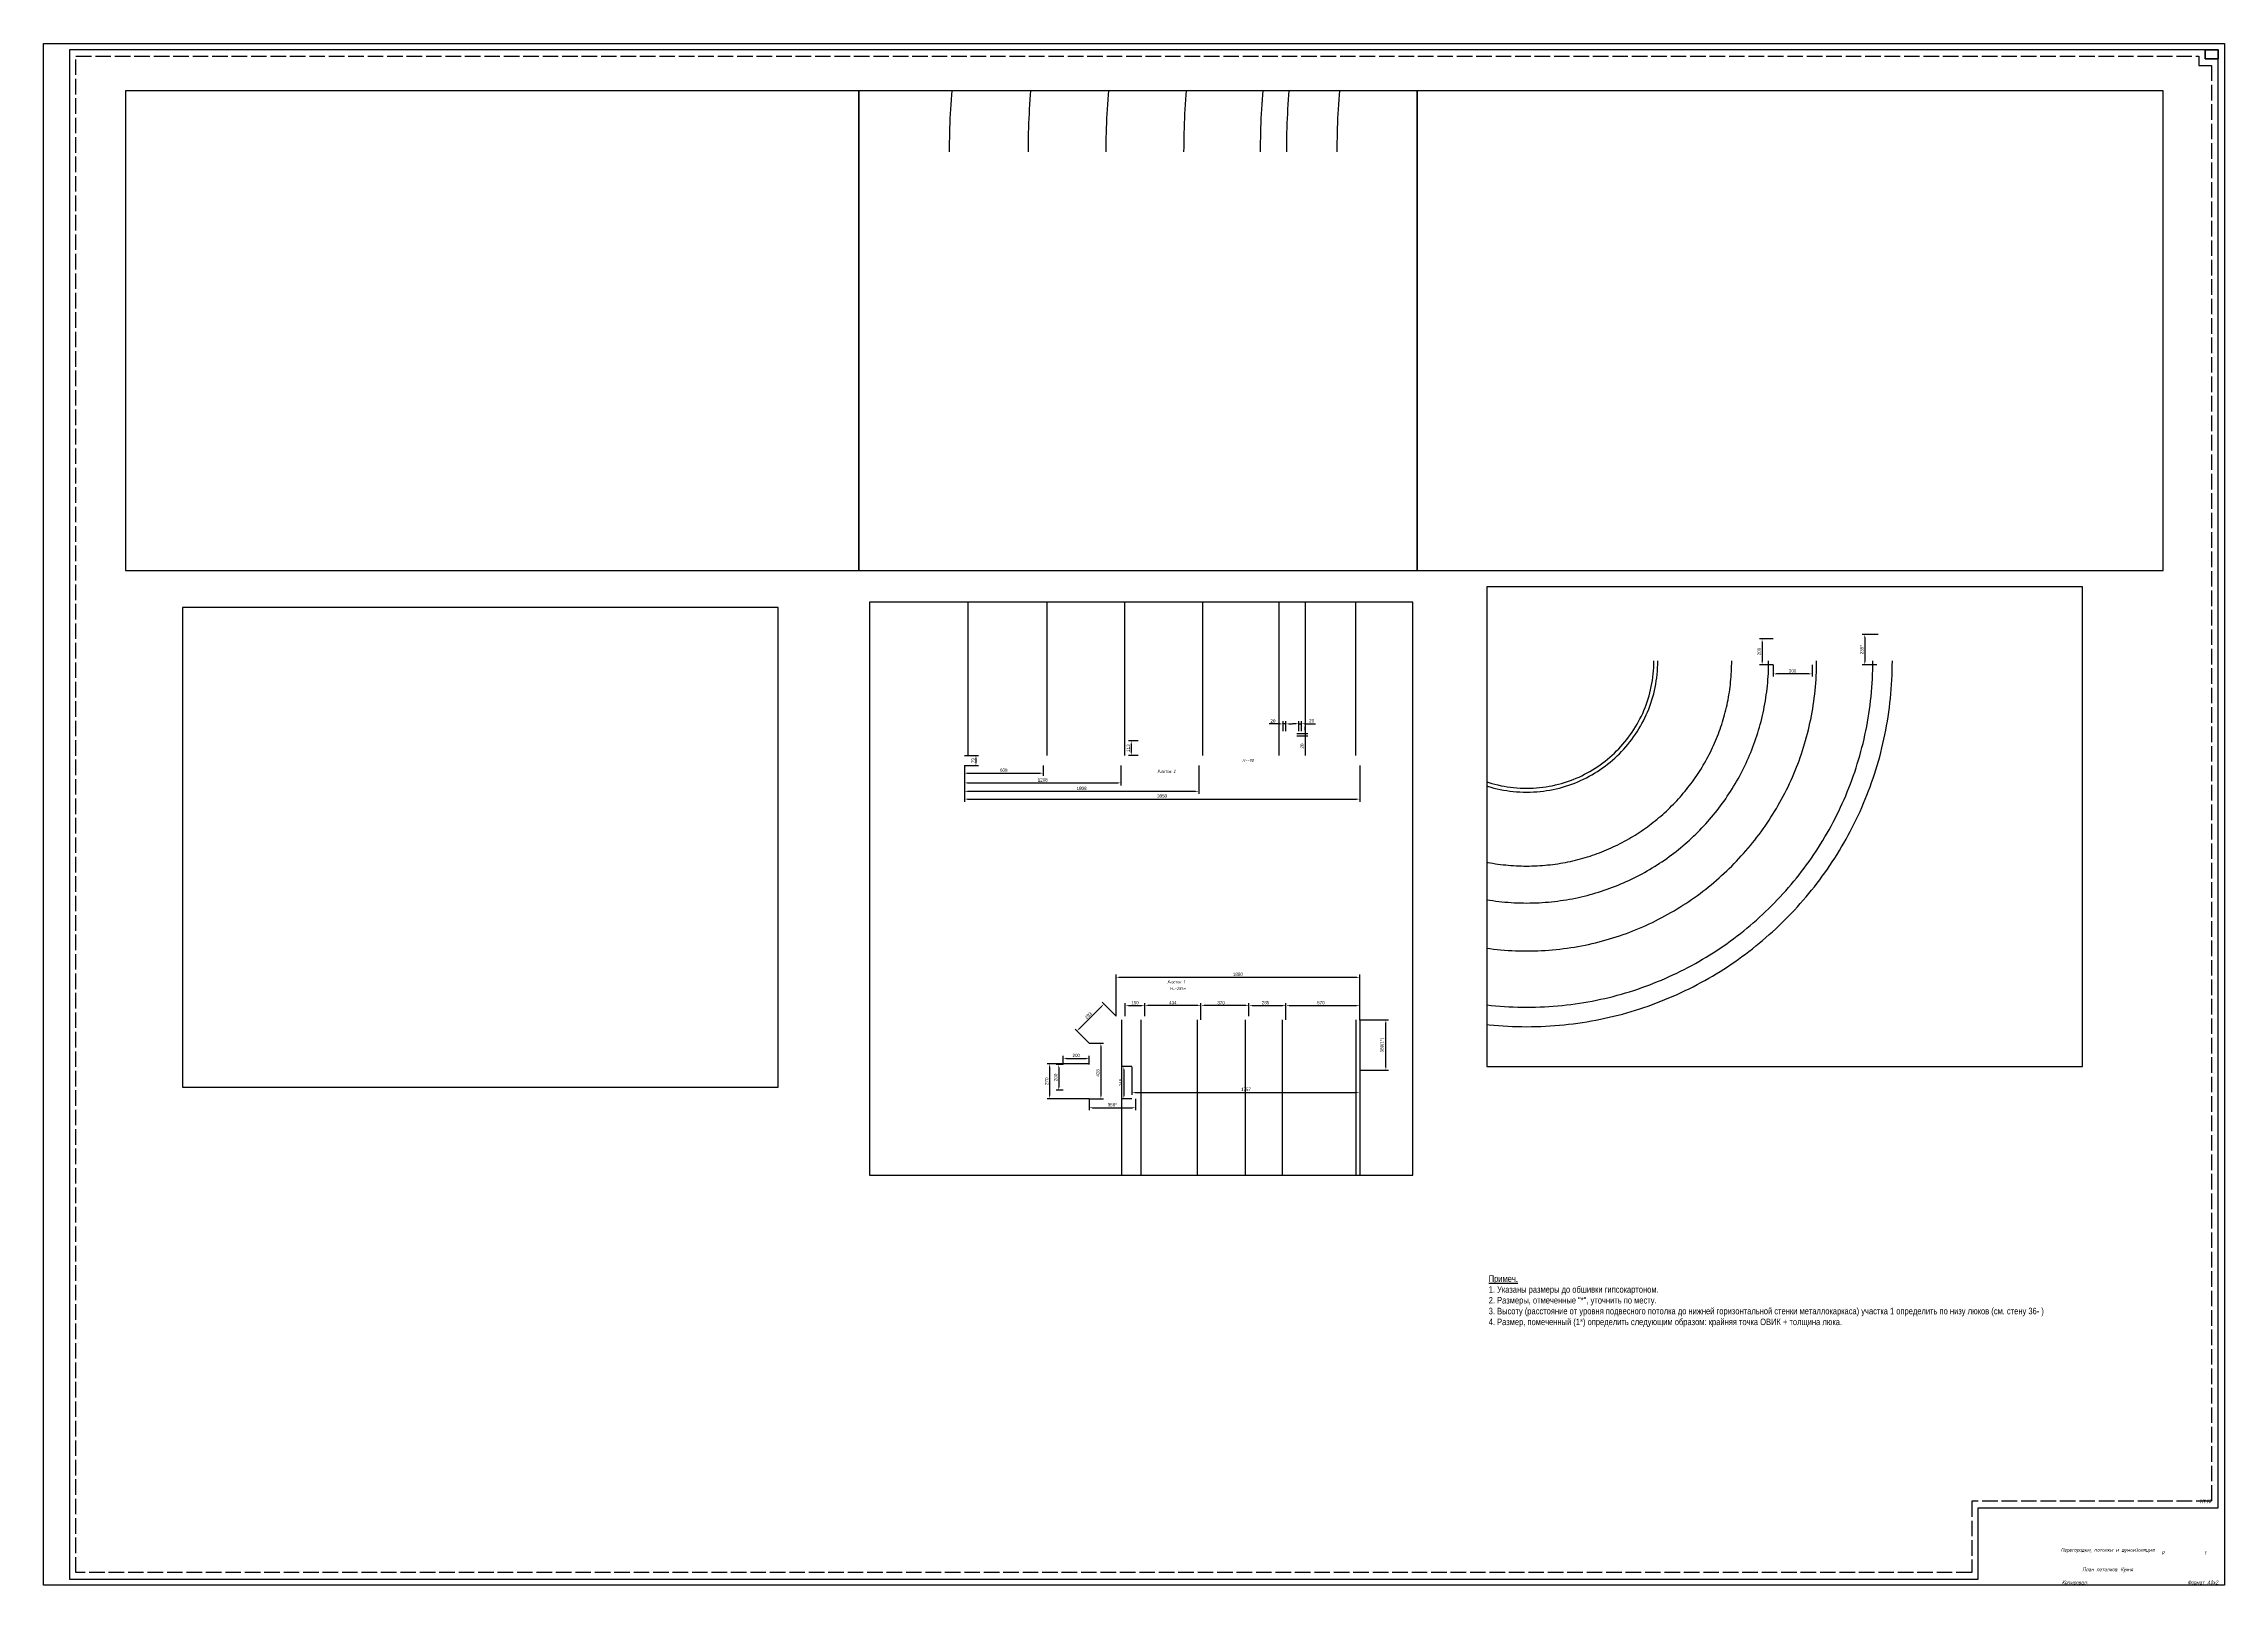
# Paper-space layout 'Лист1' of a CAD drawing. Header units: millimetres. Extents: x 112 to 1794, y 48 to 1237.
# The model-space entities are those that its viewports show. They can reach past a viewport. Long polylines and large blocks are cut down to what shows.
import ezdxf
from ezdxf.enums import TextEntityAlignment as Align

# ---------------------------------------------------------------- set-up
doc = ezdxf.new("R2010")
doc.units = ezdxf.units.MM
doc.header["$PDMODE"] = 34
doc.header["$PDSIZE"] = 25
doc.linetypes.add('ACAD_ISO02W100', pattern=[15, 12, -3])
doc.linetypes.add('ACAD_ISO10W100', pattern=[18.5, 12, -3, 0.5, -3])
doc.layers.add('08 Размеры', color=7, linetype='Continuous')
doc.layers.add('stamp', color=7, linetype='Continuous')
doc.layers.add('100 noprint', color=1, linetype='Continuous', plot=False)
doc.styles.get("Standard").update_dxf_attribs({"font": 'Ubuntu-R.ttf'})
doc.styles.add('ГОСТ-ISOCPEUR', font='isocpeui.ttf', dxfattribs={"width": 0.8})
doc.dimstyles.new('ISO-25', dxfattribs={"dimtxt": 2.5, "dimasz": 2.5, "dimexe": 1.25, "dimexo": 0.625, "dimtad": 1, "dimtxsty": 'Standard', "dimcen": 2.5, "dimadec": 0, "dimazin": 0, "dimtfac": 1, "dimtmove": 0, "dimatfit": 3, "dimfxl": 1, "dimarcsym": 0})

# ---------------------------------------------------------------- blocks, each defined once
blk = doc.blocks.new('*D2282')
at = {"layer": '08 Размеры', "color": 0, "lineweight": -2}
for p, q in [((12531, 15909), (12531, 15631)), ((15581, 15909), (15581, 15631)), ((12556, 15651), (15556, 15651))]:
    blk.add_line(p, q, dxfattribs=at)
at = {"layer": '08 Размеры', "color": 0}
for points in [[(12556, 15655), (12556, 15647), (12531, 15651)], [(15556, 15647), (15556, 15655), (15581, 15651)]]:
    blk.add_solid(points, dxfattribs=at)
at = {"layer": 'Defpoints', "color": 0}
for p in [(12531, 15909), (15581, 15909), (15581, 15651)]:
    blk.add_point(p, dxfattribs=at)
at = {"layer": '08 Размеры', "color": 0, "insert": (14056, 15674), "char_height": 25, "attachment_point": 5}
blk.add_mtext('3050', dxfattribs=at)
blk = doc.blocks.new('*D2283')
at = {"layer": '08 Размеры', "color": 0, "lineweight": -2}
for p, q in [((13872, 16100), (13798, 16100)), ((13872, 15988), (13798, 15988)), ((13818, 16075), (13818, 16013))]:
    blk.add_line(p, q, dxfattribs=at)
at = {"layer": '08 Размеры', "color": 0}
for points in [[(13823, 16075), (13814, 16075), (13818, 16100)], [(13814, 16013), (13823, 16013), (13818, 15988)]]:
    blk.add_solid(points, dxfattribs=at)
at = {"layer": 'Defpoints', "color": 0}
for p in [(13818, 15988), (13872, 16100), (13872, 15988)]:
    blk.add_point(p, dxfattribs=at)
at = {"layer": '08 Размеры', "color": 0, "insert": (13795, 16044), "char_height": 25, "attachment_point": 5, "rotation": 90}
blk.add_mtext('113', dxfattribs=at)
blk = doc.blocks.new('*D2284')
at = {"layer": '08 Размеры', "color": 0, "lineweight": -2}
for p, q in [((12531, 15988), (12640, 15988)), ((12531, 15909), (12640, 15909)), ((12620, 15963), (12620, 15934))]:
    blk.add_line(p, q, dxfattribs=at)
at = {"layer": '08 Размеры', "color": 0}
for points in [[(12625, 15963), (12616, 15963), (12620, 15988)], [(12616, 15934), (12625, 15934), (12620, 15909)]]:
    blk.add_solid(points, dxfattribs=at)
at = {"layer": 'Defpoints', "color": 0}
for p in [(12531, 15988), (12531, 15909), (12620, 15909)]:
    blk.add_point(p, dxfattribs=at)
at = {"layer": '08 Размеры', "color": 0, "insert": (12598, 15948), "char_height": 25, "attachment_point": 5, "rotation": 90}
blk.add_mtext('79', dxfattribs=at)
blk = doc.blocks.new('*D2285')
at = {"layer": '08 Размеры', "color": 0, "lineweight": -2}
for p, q in [((12531, 15909), (12531, 15831)), ((12556, 15851), (13114, 15851)), ((13139, 15909), (13139, 15831))]:
    blk.add_line(p, q, dxfattribs=at)
at = {"layer": '08 Размеры', "color": 0}
for points in [[(12556, 15855), (12556, 15846), (12531, 15851)], [(13114, 15846), (13114, 15855), (13139, 15851)]]:
    blk.add_solid(points, dxfattribs=at)
at = {"layer": 'Defpoints', "color": 0}
for p in [(12531, 15909), (13139, 15909), (13139, 15851)]:
    blk.add_point(p, dxfattribs=at)
at = {"layer": '08 Размеры', "color": 0, "insert": (12835, 15874), "char_height": 25, "attachment_point": 5}
blk.add_mtext('608', dxfattribs=at)
blk = doc.blocks.new('*D2286')
at = {"layer": '08 Размеры', "color": 0, "lineweight": -2}
for p, q in [((12531, 15909), (12531, 15756)), ((13739, 15909), (13739, 15756)), ((12556, 15776), (13714, 15776))]:
    blk.add_line(p, q, dxfattribs=at)
at = {"layer": '08 Размеры', "color": 0}
for points in [[(12556, 15780), (12556, 15772), (12531, 15776)], [(13714, 15772), (13714, 15780), (13739, 15776)]]:
    blk.add_solid(points, dxfattribs=at)
at = {"layer": 'Defpoints', "color": 0}
for p in [(12531, 15909), (13739, 15909), (13739, 15776)]:
    blk.add_point(p, dxfattribs=at)
at = {"layer": '08 Размеры', "color": 0, "insert": (13135, 15799), "char_height": 25, "attachment_point": 5}
blk.add_mtext('1208', dxfattribs=at)
blk = doc.blocks.new('*D2287')
at = {"layer": '08 Размеры', "color": 0, "lineweight": -2}
for p, q in [((12531, 15909), (12531, 15691)), ((14339, 15909), (14339, 15691)), ((12556, 15711), (14314, 15711))]:
    blk.add_line(p, q, dxfattribs=at)
at = {"layer": '08 Размеры', "color": 0}
for points in [[(12556, 15715), (12556, 15707), (12531, 15711)], [(14314, 15707), (14314, 15715), (14339, 15711)]]:
    blk.add_solid(points, dxfattribs=at)
at = {"layer": 'Defpoints', "color": 0}
for p in [(12531, 15909), (14339, 15909), (14339, 15711)]:
    blk.add_point(p, dxfattribs=at)
at = {"layer": '08 Размеры', "color": 0, "insert": (13435, 15734), "char_height": 25, "attachment_point": 5}
blk.add_mtext('1808', dxfattribs=at)
blk = doc.blocks.new('*D2288')
at = {"layer": '08 Размеры', "color": 0, "lineweight": -2}
for p, q in [((13701, 13976), (13701, 14297)), ((15581, 13946), (15581, 14297)), ((13726, 14277), (15556, 14277))]:
    blk.add_line(p, q, dxfattribs=at)
at = {"layer": '08 Размеры', "color": 0}
for points in [[(13726, 14281), (13726, 14273), (13701, 14277)], [(15556, 14273), (15556, 14281), (15581, 14277)]]:
    blk.add_solid(points, dxfattribs=at)
at = {"layer": 'Defpoints', "color": 0}
for p in [(15581, 14277), (13701, 13976), (15581, 13946)]:
    blk.add_point(p, dxfattribs=at)
at = {"layer": '08 Размеры', "color": 0, "insert": (14641, 14300), "char_height": 25, "attachment_point": 5}
blk.add_mtext('1880', dxfattribs=at)
blk = doc.blocks.new('*D2289')
at = {"layer": '08 Размеры', "color": 0, "lineweight": -2}
for p, q in [((13417, 13880), (13589, 14052)), ((13701, 13976), (13593, 14084)), ((13494, 13768), (13385, 13877))]:
    blk.add_line(p, q, dxfattribs=at)
at = {"layer": '08 Размеры', "color": 0}
for points in [[(13592, 14049), (13586, 14055), (13607, 14070)], [(13414, 13883), (13420, 13877), (13399, 13862)]]:
    blk.add_solid(points, dxfattribs=at)
at = {"layer": 'Defpoints', "color": 0}
for p in [(13607, 14070), (13701, 13976), (13494, 13768)]:
    blk.add_point(p, dxfattribs=at)
at = {"layer": '08 Размеры', "color": 0, "insert": (13487, 13982), "char_height": 25, "attachment_point": 5, "rotation": 45}
blk.add_mtext('293', dxfattribs=at)
blk = doc.blocks.new('*D2290')
at = {"layer": '08 Размеры', "color": 0, "lineweight": -2}
for p, q in [((13494, 13768), (13604, 13768)), ((13584, 13743), (13584, 13365)), ((13494, 13340), (13604, 13340))]:
    blk.add_line(p, q, dxfattribs=at)
at = {"layer": '08 Размеры', "color": 0}
for points in [[(13588, 13743), (13580, 13743), (13584, 13768)], [(13580, 13365), (13588, 13365), (13584, 13340)]]:
    blk.add_solid(points, dxfattribs=at)
at = {"layer": 'Defpoints', "color": 0}
for p in [(13494, 13768), (13494, 13340), (13584, 13340)]:
    blk.add_point(p, dxfattribs=at)
at = {"layer": '08 Размеры', "color": 0, "insert": (13561, 13539), "char_height": 25, "attachment_point": 5, "rotation": 90}
blk.add_mtext('428', dxfattribs=at)
blk = doc.blocks.new('*D2291')
at = {"layer": '08 Размеры', "color": 0, "lineweight": -2}
for p, q in [((13824, 13587), (13824, 13369)), ((15581, 13587), (15581, 13369)), ((13849, 13389), (15556, 13389))]:
    blk.add_line(p, q, dxfattribs=at)
at = {"layer": '08 Размеры', "color": 0}
for points in [[(13849, 13393), (13849, 13385), (13824, 13389)], [(15556, 13385), (15556, 13393), (15581, 13389)]]:
    blk.add_solid(points, dxfattribs=at)
at = {"layer": 'Defpoints', "color": 0}
for p in [(13824, 13587), (15581, 13587), (15581, 13389)]:
    blk.add_point(p, dxfattribs=at)
at = {"layer": '08 Размеры', "color": 0, "insert": (14703, 13412), "char_height": 25, "attachment_point": 5}
blk.add_mtext('1757', dxfattribs=at)
blk = doc.blocks.new('*D2292')
at = {"layer": '08 Размеры', "color": 0, "lineweight": -2}
for p, q in [((13824, 13588), (13741, 13588)), ((13761, 13563), (13761, 13365)), ((13824, 13340), (13741, 13340))]:
    blk.add_line(p, q, dxfattribs=at)
at = {"layer": '08 Размеры', "color": 0}
for points in [[(13765, 13563), (13757, 13563), (13761, 13588)], [(13757, 13365), (13765, 13365), (13761, 13340)]]:
    blk.add_solid(points, dxfattribs=at)
at = {"layer": 'Defpoints', "color": 0}
for p in [(13824, 13588), (13761, 13340), (13824, 13340)]:
    blk.add_point(p, dxfattribs=at)
at = {"layer": '08 Размеры', "color": 0, "insert": (13738, 13464), "char_height": 25, "attachment_point": 5, "rotation": 90}
blk.add_mtext('248', dxfattribs=at)
blk = doc.blocks.new('*D2293')
at = {"layer": '08 Размеры', "color": 0, "lineweight": -2}
for p, q in [((15011, 13949), (15011, 14078)), ((15036, 14058), (15556, 14058)), ((15581, 13949), (15581, 14078))]:
    blk.add_line(p, q, dxfattribs=at)
at = {"layer": '08 Размеры', "color": 0}
for points in [[(15036, 14062), (15036, 14054), (15011, 14058)], [(15556, 14054), (15556, 14062), (15581, 14058)]]:
    blk.add_solid(points, dxfattribs=at)
at = {"layer": 'Defpoints', "color": 0}
for p in [(15581, 14058), (15011, 13949), (15581, 13949)]:
    blk.add_point(p, dxfattribs=at)
at = {"layer": '08 Размеры', "color": 0, "insert": (15281, 14081), "char_height": 25, "attachment_point": 5}
blk.add_mtext('570', dxfattribs=at)
blk = doc.blocks.new('*D2294')
at = {"layer": '08 Размеры', "color": 0, "lineweight": -2}
for p, q in [((14356, 13949), (14356, 14078)), ((14701, 14058), (14381, 14058)), ((14726, 13976), (14726, 14078))]:
    blk.add_line(p, q, dxfattribs=at)
at = {"layer": '08 Размеры', "color": 0}
for points in [[(14381, 14062), (14381, 14054), (14356, 14058)], [(14701, 14054), (14701, 14062), (14726, 14058)]]:
    blk.add_solid(points, dxfattribs=at)
at = {"layer": 'Defpoints', "color": 0}
for p in [(14356, 14058), (14726, 13976), (14356, 13949)]:
    blk.add_point(p, dxfattribs=at)
at = {"layer": '08 Размеры', "color": 0, "insert": (14511, 14081), "char_height": 25, "attachment_point": 5}
blk.add_mtext('370', dxfattribs=at)
blk = doc.blocks.new('*D2295')
at = {"layer": '08 Размеры', "color": 0, "lineweight": -2}
for p, q in [((13922, 13976), (13922, 14078)), ((14331, 14058), (13947, 14058)), ((14356, 13976), (14356, 14078))]:
    blk.add_line(p, q, dxfattribs=at)
at = {"layer": '08 Размеры', "color": 0}
for points in [[(13947, 14062), (13947, 14054), (13922, 14058)], [(14331, 14054), (14331, 14062), (14356, 14058)]]:
    blk.add_solid(points, dxfattribs=at)
at = {"layer": 'Defpoints', "color": 0}
for p in [(13922, 14058), (13922, 13976), (14356, 13976)]:
    blk.add_point(p, dxfattribs=at)
at = {"layer": '08 Размеры', "color": 0, "insert": (14139, 14081), "char_height": 25, "attachment_point": 5}
blk.add_mtext('434', dxfattribs=at)
blk = doc.blocks.new('*D2296')
at = {"layer": '08 Размеры', "color": 0, "lineweight": -2}
for p, q in [((13494, 13610), (13169, 13610)), ((13189, 13365), (13189, 13585)), ((13494, 13340), (13169, 13340))]:
    blk.add_line(p, q, dxfattribs=at)
at = {"layer": '08 Размеры', "color": 0}
for points in [[(13193, 13585), (13185, 13585), (13189, 13610)], [(13185, 13365), (13193, 13365), (13189, 13340)]]:
    blk.add_solid(points, dxfattribs=at)
at = {"layer": 'Defpoints', "color": 0}
for p in [(13189, 13610), (13494, 13610), (13494, 13340)]:
    blk.add_point(p, dxfattribs=at)
at = {"layer": '08 Размеры', "color": 0, "insert": (13166, 13475), "char_height": 25, "attachment_point": 5, "rotation": 90}
blk.add_mtext('270', dxfattribs=at)
blk = doc.blocks.new('*D2297')
at = {"layer": '08 Размеры', "color": 0, "lineweight": -2}
for p, q in [((15581, 13949), (15802, 13949)), ((15782, 13585), (15782, 13924)), ((15581, 13560), (15802, 13560))]:
    blk.add_line(p, q, dxfattribs=at)
at = {"layer": '08 Размеры', "color": 0}
for points in [[(15786, 13924), (15778, 13924), (15782, 13949)], [(15778, 13585), (15786, 13585), (15782, 13560)]]:
    blk.add_solid(points, dxfattribs=at)
at = {"layer": 'Defpoints', "color": 0}
for p in [(15581, 13949), (15782, 13949), (15581, 13560)]:
    blk.add_point(p, dxfattribs=at)
at = {"layer": '08 Размеры', "color": 0, "insert": (15755, 13754), "char_height": 25, "attachment_point": 5, "rotation": 90}
blk.add_mtext('389(1*)', dxfattribs=at)
blk = doc.blocks.new('*D2298')
at = {"layer": '08 Размеры', "color": 0, "lineweight": -2}
for p, q in [((13494, 13340), (13494, 13251)), ((13851, 13340), (13851, 13251)), ((13519, 13271), (13826, 13271))]:
    blk.add_line(p, q, dxfattribs=at)
at = {"layer": '08 Размеры', "color": 0}
for points in [[(13519, 13275), (13519, 13266), (13494, 13271)], [(13826, 13266), (13826, 13275), (13851, 13271)]]:
    blk.add_solid(points, dxfattribs=at)
at = {"layer": 'Defpoints', "color": 0}
for p in [(13494, 13340), (13851, 13340), (13851, 13271)]:
    blk.add_point(p, dxfattribs=at)
at = {"layer": '08 Размеры', "color": 0, "insert": (13672, 13294), "char_height": 25, "attachment_point": 5}
blk.add_mtext('358*', dxfattribs=at)
blk = doc.blocks.new('*D2299')
at = {"layer": '08 Размеры', "color": 0, "lineweight": -2}
for p, q in [((13772, 13976), (13772, 14078)), ((13797, 14058), (13897, 14058)), ((13922, 13976), (13922, 14078))]:
    blk.add_line(p, q, dxfattribs=at)
at = {"layer": '08 Размеры', "color": 0}
for points in [[(13797, 14062), (13797, 14054), (13772, 14058)], [(13897, 14054), (13897, 14062), (13922, 14058)]]:
    blk.add_solid(points, dxfattribs=at)
at = {"layer": 'Defpoints', "color": 0}
for p in [(13772, 13976), (13922, 14058), (13922, 13976)]:
    blk.add_point(p, dxfattribs=at)
at = {"layer": '08 Размеры', "color": 0, "insert": (13847, 14081), "char_height": 25, "attachment_point": 5}
blk.add_mtext('150', dxfattribs=at)
blk = doc.blocks.new('*D2300')
at = {"layer": '08 Размеры', "color": 0, "lineweight": -2}
for p, q in [((14726, 13976), (14726, 14078)), ((14751, 14058), (14986, 14058)), ((15011, 13949), (15011, 14078))]:
    blk.add_line(p, q, dxfattribs=at)
at = {"layer": '08 Размеры', "color": 0}
for points in [[(14751, 14062), (14751, 14054), (14726, 14058)], [(14986, 14054), (14986, 14062), (15011, 14058)]]:
    blk.add_solid(points, dxfattribs=at)
at = {"layer": 'Defpoints', "color": 0}
for p in [(14726, 13976), (15011, 14058), (15011, 13949)]:
    blk.add_point(p, dxfattribs=at)
at = {"layer": '08 Размеры', "color": 0, "insert": (14854, 14081), "char_height": 25, "attachment_point": 5}
blk.add_mtext('285', dxfattribs=at)
blk = doc.blocks.new('*D2302')
at = {"layer": '08 Размеры', "color": 0, "lineweight": -2}
for p, q in [((14965, 16231), (14883, 16231)), ((14990, 16174), (14990, 16251)), ((15010, 16231), (14990, 16231)), ((15010, 16174), (15010, 16251)), ((15035, 16231), (15060, 16231))]:
    blk.add_line(p, q, dxfattribs=at)
at = {"layer": '08 Размеры', "color": 0}
for points in [[(14965, 16227), (14965, 16235), (14990, 16231)], [(15035, 16235), (15035, 16227), (15010, 16231)]]:
    blk.add_solid(points, dxfattribs=at)
at = {"layer": 'Defpoints', "color": 0}
for p in [(14990, 16231), (14990, 16174), (15010, 16174)]:
    blk.add_point(p, dxfattribs=at)
at = {"layer": '08 Размеры', "color": 0, "insert": (14911, 16254), "char_height": 25, "attachment_point": 5}
blk.add_mtext('20', dxfattribs=at)
blk = doc.blocks.new('*D2303')
at = {"layer": '08 Размеры', "color": 0, "lineweight": -2}
for p, q in [((15087, 16232), (15062, 16232)), ((15112, 16174), (15112, 16252)), ((15112, 16232), (15132, 16232)), ((15132, 16174), (15132, 16252)), ((15157, 16232), (15239, 16232))]:
    blk.add_line(p, q, dxfattribs=at)
at = {"layer": '08 Размеры', "color": 0}
for points in [[(15087, 16228), (15087, 16236), (15112, 16232)], [(15157, 16236), (15157, 16228), (15132, 16232)]]:
    blk.add_solid(points, dxfattribs=at)
at = {"layer": 'Defpoints', "color": 0}
for p in [(15112, 16174), (15132, 16232), (15132, 16174)]:
    blk.add_point(p, dxfattribs=at)
at = {"layer": '08 Размеры', "color": 0, "insert": (15210, 16255), "char_height": 25, "attachment_point": 5}
blk.add_mtext('20', dxfattribs=at)
blk = doc.blocks.new('*D2304')
at = {"layer": '08 Размеры', "color": 0, "lineweight": -2}
for p, q in [((15096, 16158), (15179, 16158)), ((15159, 16183), (15159, 16208)), ((15159, 16158), (15159, 16138)), ((15096, 16138), (15179, 16138)), ((15159, 16113), (15159, 16031))]:
    blk.add_line(p, q, dxfattribs=at)
at = {"layer": '08 Размеры', "color": 0}
for points in [[(15155, 16183), (15163, 16183), (15159, 16158)], [(15163, 16113), (15155, 16113), (15159, 16138)]]:
    blk.add_solid(points, dxfattribs=at)
at = {"layer": 'Defpoints', "color": 0}
for p in [(15096, 16158), (15096, 16138), (15159, 16138)]:
    blk.add_point(p, dxfattribs=at)
at = {"layer": '08 Размеры', "color": 0, "insert": (15136, 16060), "char_height": 25, "attachment_point": 5, "rotation": 90}
blk.add_mtext('20', dxfattribs=at)
blk = doc.blocks.new('*D2373')
at = {"layer": '08 Размеры', "color": 0, "lineweight": -2}
for p, q in [((13294, 13605), (13239, 13605)), ((13259, 13580), (13259, 13430)), ((13294, 13405), (13239, 13405))]:
    blk.add_line(p, q, dxfattribs=at)
at = {"layer": '08 Размеры', "color": 0}
for points in [[(13263, 13580), (13255, 13580), (13259, 13605)], [(13255, 13430), (13263, 13430), (13259, 13405)]]:
    blk.add_solid(points, dxfattribs=at)
at = {"layer": 'Defpoints', "color": 0}
for p in [(13294, 13605), (13259, 13405), (13294, 13405)]:
    blk.add_point(p, dxfattribs=at)
at = {"layer": '08 Размеры', "color": 0, "insert": (13236, 13505), "char_height": 25, "attachment_point": 5, "rotation": 90}
blk.add_mtext('200', dxfattribs=at)
blk = doc.blocks.new('*D2374')
at = {"layer": '08 Размеры', "color": 0, "lineweight": -2}
for p, q in [((13294, 13605), (13294, 13671)), ((13319, 13651), (13469, 13651)), ((13494, 13605), (13494, 13671))]:
    blk.add_line(p, q, dxfattribs=at)
at = {"layer": '08 Размеры', "color": 0}
for points in [[(13319, 13656), (13319, 13647), (13294, 13651)], [(13469, 13647), (13469, 13656), (13494, 13651)]]:
    blk.add_solid(points, dxfattribs=at)
at = {"layer": 'Defpoints', "color": 0}
for p in [(13494, 13651), (13294, 13605), (13494, 13605)]:
    blk.add_point(p, dxfattribs=at)
at = {"layer": '08 Размеры', "color": 0, "insert": (13394, 13674), "char_height": 25, "attachment_point": 5}
blk.add_mtext('200', dxfattribs=at)
blk = doc.blocks.new('*D2513')
at = {"layer": '08 Размеры', "color": 0, "lineweight": -2}
for p, q in [((19274, 231), (19151, 231)), ((19171, 206), (19171, 21)), ((19263, -4), (19151, -4))]:
    blk.add_line(p, q, dxfattribs=at)
at = {"layer": '08 Размеры', "color": 0}
for points in [[(19175, 206), (19166, 206), (19171, 231)], [(19166, 21), (19175, 21), (19171, -4)]]:
    blk.add_solid(points, dxfattribs=at)
at = {"layer": 'Defpoints', "color": 0}
for p in [(19274, 231), (19171, -4), (19263, -4)]:
    blk.add_point(p, dxfattribs=at)
at = {"layer": '08 Размеры', "color": 0, "insert": (19148, 113), "char_height": 25, "attachment_point": 5, "rotation": 90}
blk.add_mtext('235*', dxfattribs=at)
blk = doc.blocks.new('*D2514')
at = {"layer": '08 Размеры', "color": 0, "lineweight": -2}
for p, q in [((18464, -4), (18464, -94)), ((18739, -74), (18489, -74)), ((18764, -4), (18764, -94))]:
    blk.add_line(p, q, dxfattribs=at)
at = {"layer": '08 Размеры', "color": 0}
for points in [[(18489, -70), (18489, -78), (18464, -74)], [(18739, -78), (18739, -70), (18764, -74)]]:
    blk.add_solid(points, dxfattribs=at)
at = {"layer": 'Defpoints', "color": 0}
for p in [(18464, -4), (18464, -74), (18764, -4)]:
    blk.add_point(p, dxfattribs=at)
at = {"layer": '08 Размеры', "color": 0, "insert": (18614, -51), "char_height": 25, "attachment_point": 5}
blk.add_mtext('300', dxfattribs=at)
blk = doc.blocks.new('*D3237')
at = {"layer": '08 Размеры', "color": 0, "lineweight": -2}
for p, q in [((18464, 196), (18359, 196)), ((18379, 171), (18379, 21)), ((18464, -4), (18359, -4))]:
    blk.add_line(p, q, dxfattribs=at)
at = {"layer": '08 Размеры', "color": 0}
for points in [[(18383, 171), (18375, 171), (18379, 196)], [(18375, 21), (18383, 21), (18379, -4)]]:
    blk.add_solid(points, dxfattribs=at)
at = {"layer": 'Defpoints', "color": 0}
for p in [(18464, 196), (18379, -4), (18464, -4)]:
    blk.add_point(p, dxfattribs=at)
at = {"layer": '08 Размеры', "color": 0, "insert": (18356, 98), "char_height": 25, "attachment_point": 5, "rotation": 90}
blk.add_mtext('200', dxfattribs=at)

msp = doc.modelspace()

# ---------------------------------------------------------------- linework, layer by layer
at = {"layer": '100 noprint', "color": 1, "linetype": 'ACAD_ISO10W100', "lineweight": -2, "ltscale": 100, "flags": 128}
for points in [[(12561.2, 15987.6), (12561.2, 29105.1, 1), (1147.8, 29105.1)], [(13169.2, 15987.6), (13169.2, 29105.1, 1), (1755.8, 29105.1)], [(13769.2, 15987.6), (13769.2, 29105.1, 1), (2355.8, 29105.1)], [(14369.2, 15987.6), (14369.2, 29105.1, 1), (2955.8, 29105.1)], [(14959.9, 15987.6), (14959.9, 29105.1, 1), (3546.4, 29105.1)], [(15161.9, 15987.6), (15161.9, 29105.1, 1), (3748.4, 29105.1)], [(15551.2, 15987.6), (15551.2, 29105.1, 1), (4137.8, 29105.1)]]:
    msp.add_lwpolyline(points, format="xyb", dxfattribs=at)
at = {"layer": '100 noprint', "color": 1, "linetype": 'ACAD_ISO10W100', "lineweight": -2, "ltscale": 100}
for points in [[(13742.4, 13948.6), (13742.4, 25.6, 1), (19383.3, 25.6)], [(13892.4, 13948.6), (13892.4, 25.6, 1), (19233.3, 25.6)], [(14326.2, 13948.6), (14326.2, 25.6, 1), (18799.4, 25.6)], [(14696.2, 13948.6), (14696.2, 25.6, 1), (18429.4, 25.6)], [(14981.2, 13948.6), (14981.2, 25.6, 1), (18144.4, 25.6)], [(15551.2, 13948.6), (15551.2, 25.6, 1), (17574.4, 25.6)], [(15581.2, 13948.6), (15581.2, 25.6, 1), (17544.4, 25.6)]]:
    msp.add_lwpolyline(points, format="xyb", dxfattribs=at)

# ---------------------------------------------------------------- texts
at = {"layer": '08 Размеры', "style": 'ГОСТ-ISOCPEUR', "width": 0.8}
for s, p in [('Участок 2', (14088.8, 15864.5)), ('H=-90', (14718.5, 15948.6, 382)), ('Участок 1', (14162.9, 14241.5)), ('H=-285*', (14176.9, 14190.5))]:
    msp.add_text(s, height=25, dxfattribs=at).set_placement(p, align=Align.MIDDLE)

# ---------------------------------------------------------------- dimensions: what is measured, and where the dimension line sits
at = {"layer": '08 Размеры'}
for base, p1, p2, override, picture, middle in [((14989.9, 16231), (15009.9, 16174.1), (14989.9, 16174.1), {"dimtxt": 25, "dimasz": 25, "dimexe": 20, "dimexo": 0, "dimgap": 10, "dimdec": 0}, '*D2302', (14911.4, 16254.1)), ((15131.9, 16232.3), (15111.9, 16174.1), (15131.9, 16174.1), {"dimtxt": 25, "dimasz": 25, "dimexe": 20, "dimexo": 0, "dimgap": 10, "dimdec": 0}, '*D2303', (15210.3, 16255.3)), ((13851.2344026, 13270.6652532), (13493.7344026, 13340.1152621), (13851.2344026, 13340.1152621), {"dimtxt": 25, "dimasz": 25, "dimexe": 20, "dimexo": 0, "dimgap": 10, "dimdec": 0, "dimpost": '*'}, '*D2298', (13672.4844026, 13293.7244162))]:
    dim = msp.add_linear_dim(base=base, p1=p1, p2=p2, dimstyle='ISO-25', override=override, dxfattribs=at)
    dim.commit()
    dim.dimension.update_dxf_attribs({"geometry": picture, "text_midpoint": middle})
for base, p1, p2, override, picture, middle in [((15159, 16138.1), (15095.9, 16158.1), (15095.9, 16138.1), {"dimtxt": 25, "dimasz": 25, "dimexe": 20, "dimexo": 0, "dimgap": 10, "dimdec": 0}, '*D2304', (15136, 16059.7)), ((12620.4, 15908.6), (12531.2, 15987.6), (12531.2, 15908.6), {"dimtxt": 25, "dimasz": 25, "dimexe": 20, "dimexo": 0, "dimgap": 10, "dimdec": 0}, '*D2284', (12597.6, 15948.1)), ((13818.4309689, 15987.6152621), (13871.8594026, 16100.1152621), (13871.8594026, 15987.6152621), {"dimtxt": 25, "dimasz": 25, "dimexe": 20, "dimexo": 0, "dimgap": 10, "dimdec": 0}, '*D2283', (13795.3718059, 16043.8652621)), ((15782.0558251, 13948.6152621), (15581.2344026, 13560.1152621), (15581.2344026, 13948.6152621), {"dimtxt": 25, "dimasz": 25, "dimexe": 20, "dimexo": 0, "dimgap": 10, "dimdec": 0, "dimpost": '(1*)'}, '*D2297', (15754.5955076, 13754.3652621)), ((13259.1, 13405.1), (13293.7, 13605.1), (13293.7, 13405.1), {"dimtxt": 25, "dimasz": 25, "dimexe": 20, "dimexo": 0, "dimgap": 10, "dimdec": 0}, '*D2373', (13236, 13505.1))]:
    dim = msp.add_linear_dim(base=base, p1=p1, p2=p2, angle=90, dimstyle='ISO-25', override=override, dxfattribs=at)
    dim.commit()
    dim.dimension.update_dxf_attribs({"geometry": picture, "text_midpoint": middle})
at = {"layer": '08 Размеры', "color": 5}
for base, p1, p2, picture, middle in [((15581.2, 15651.3), (12531.2, 15908.6), (15581.2, 15908.6), '*D2282', (14056.2, 15651.3)), ((15581.2, 14277), (13701.2, 13975.6), (15581.2, 13945.6), '*D2288', (14641.2, 14277)), ((15581.2, 13389, 127.9), (13824.2, 13587.1), (15581.2, 13587.1), '*D2291', (14702.7, 13389, 127.9))]:
    dim = msp.add_linear_dim(base=base, p1=p1, p2=p2, dimstyle='ISO-25', override={"dimtxt": 25, "dimasz": 25, "dimexe": 20, "dimexo": 0, "dimgap": 10, "dimdec": 0}, dxfattribs=at)
    dim.commit()
    dim.dimension.update_dxf_attribs({"geometry": picture, "text_midpoint": middle, "dimtype": 160})
at = {"layer": '08 Размеры'}
for base, p1, p2, picture, middle in [((13139.2, 15850.7), (12531.2, 15908.6), (13139.2, 15908.6), '*D2285', (12835.2, 15850.7)), ((13739.2, 15776.2), (12531.2, 15908.6), (13739.2, 15908.6), '*D2286', (13135.2, 15776.2)), ((14339.2, 15710.8, 134.6), (12531.2, 15908.6), (14339.2, 15908.6), '*D2287', (13435.2, 15710.8, 134.6)), ((13922.4, 14057.7), (13772.4, 13975.6), (13922.4, 13975.6), '*D2299', (13847.4, 14057.7)), ((13922.4, 14057.7), (14356.2, 13975.6), (13922.4, 13975.6), '*D2295', (14139.3, 14057.7)), ((14356.2, 14057.7), (14726.2, 13975.6), (14356.2, 13948.6), '*D2294', (14511.2, 14057.7)), ((15011.2, 14057.7), (14726.2, 13975.6), (15011.2, 13948.6), '*D2300', (14853.9, 14057.7)), ((15581.2, 14057.7), (15011.2, 13948.6), (15581.2, 13948.6), '*D2293', (15281.2, 14057.7)), ((13493.7, 13651.4), (13293.7, 13605.1), (13493.7, 13605.1), '*D2374', (13393.7, 13651.4)), ((18464.4, -74), (18764.4, -4.4), (18464.4, -4.4), '*D2514', (18614.4, -74))]:
    dim = msp.add_linear_dim(base=base, p1=p1, p2=p2, dimstyle='ISO-25', override={"dimtxt": 25, "dimasz": 25, "dimexe": 20, "dimexo": 0, "dimgap": 10, "dimdec": 0}, dxfattribs=at)
    dim.commit()
    dim.dimension.update_dxf_attribs({"geometry": picture, "text_midpoint": middle, "dimtype": 160})
at = {"layer": '08 Размеры', "color": 5}
for base, p1, p2, angle, picture, middle, dimtype in [((13607, 14069.9), (13493.7, 13768.1), (13701.2, 13975.6), 45, '*D2289', (13503.2, 13966.1), 161), ((13584.1, 13340.1), (13493.7, 13768.1), (13493.7, 13340.1), 90, '*D2290', (13584.1, 13539.1), 160), ((13761.1, 13340.1), (13824.2, 13587.7), (13824.2, 13340.1), 90, '*D2292', (13761.1, 13463.9), 160)]:
    dim = msp.add_linear_dim(base=base, p1=p1, p2=p2, angle=angle, dimstyle='ISO-25', override={"dimtxt": 25, "dimasz": 25, "dimexe": 20, "dimexo": 0, "dimgap": 10, "dimdec": 0}, dxfattribs=at)
    dim.commit()
    dim.dimension.update_dxf_attribs({"geometry": picture, "text_midpoint": middle, "dimtype": dimtype})
at = {"layer": '08 Размеры'}
for base, p1, p2, override, picture, middle in [((13189.2, 13610.1), (13493.7, 13340.1), (13493.7, 13610.1), {"dimtxt": 25, "dimasz": 25, "dimexe": 20, "dimexo": 0, "dimgap": 10, "dimdec": 0}, '*D2296', (13189.2, 13475.1)), ((18379.1, -4.4), (18464.4, 195.6), (18464.4, -4.4), {"dimtxt": 25, "dimasz": 25, "dimexe": 20, "dimexo": 0, "dimgap": 10, "dimdec": 0}, '*D3237', (18379.1, 98.5)), ((19170.7, -4.4), (19274.4, 230.6), (19263.3, -4.4), {"dimtxt": 25, "dimasz": 25, "dimexe": 20, "dimexo": 0, "dimgap": 10, "dimdec": 0, "dimpost": '*'}, '*D2513', (19170.7, 113.1))]:
    dim = msp.add_linear_dim(base=base, p1=p1, p2=p2, angle=90, dimstyle='ISO-25', override=override, dxfattribs=at)
    dim.commit()
    dim.dimension.update_dxf_attribs({"geometry": picture, "text_midpoint": middle, "dimtype": 160})

psp = doc.layouts.new('Лист1')

# ---------------------------------------------------------------- linework, layer by layer
at = {"lineweight": 50}
psp.add_lwpolyline([(1779.6, 1225.6), (1789.6, 1225.6), (1789.6, 1232.6), (1779.6, 1232.6)], close=True, dxfattribs=at)
at = {"layer": '100 noprint', "lineweight": -2}
for points in [[(112.4, 1237.4), (1794.4, 1237.4), (1794.4, 48.4), (112.4, 48.4)], [(175.5, 1201), (175.5, 831.1), (741.3, 831.1), (741.3, 1201)], [(741.3, 1201), (741.3, 831.1), (1171.9, 831.1), (1171.9, 1201)], [(1171.9, 1201), (1171.9, 831.1), (1747.1, 831.1), (1747.1, 1201)], [(1225.6, 818.5), (1225.6, 448.6), (1685, 448.6), (1685, 818.5)], [(219.6, 802.4), (219.6, 432.5), (679, 432.5), (679, 802.4)], [(1168.5, 364.8), (1168.5, 806.7), (749.3, 806.7), (749.3, 364.8)]]:
    psp.add_lwpolyline(points, close=True, dxfattribs=at)
at = {"layer": '100 noprint', "linetype": 'ACAD_ISO02W100'}
psp.add_lwpolyline([(137.4, 1227.6), (1774.6, 1227.6), (1774.6, 1220.6), (1784.6, 1220.6), (1784.6, 113.2), (1599.6, 113.2), (1599.6, 58.2), (137.4, 58.2)], close=True, dxfattribs=at)
at = {"layer": 'stamp'}
psp.add_lwpolyline([(132.4, 53.2), (1604.6, 53.2), (1604.6, 108.2), (1789.6, 108.2), (1789.6, 1232.6), (132.4, 1232.6)], close=True, dxfattribs=at)

# ---------------------------------------------------------------- texts
at = {"insert": (1227, 287.4), "char_height": 5, "width": 422.922, "attachment_point": 1, "style": 'ГОСТ-ISOCPEUR'}
psp.add_mtext('{\\fUbuntu|b0|i0|c0|p34;\\LПримеч.\\P\\l1. Указаны размеры до обшивки гипсокартоном.\\P2. Размеры, отмеченные "*", уточнить по месту.\\P3. Высоту (расстояние от уровня подвесного потолка до нижней горизонтальной стенки металлокаркаса) участка 1 определить по низу люков (см. стену 36- )\\P4. Размер, помеченный (1*) определить следующим образом: крайняя точка ОВИК + толщина люка.}', dxfattribs=at)
at = {"layer": 'stamp', "lineweight": 35, "style": 'ГОСТ-ISOCPEUR', "width": 0.8}
psp.add_text('Копировал:', height=3, dxfattribs=at).set_placement((1669.1, 49.2))
psp.add_text('Формат А0x2', height=3, dxfattribs=at).set_placement((1789.6, 49.2), align=Align.RIGHT)
at = {"layer": 'stamp', "ltscale": 100, "char_height": 3, "attachment_point": 4, "style": 'ГОСТ-ISOCPEUR'}
for s, insert, width in [('{\\pxqc;М1:10}', (1769.6, 113.2), 20), ('{\\pxqc;Р}', (1739.6, 73.2), 15), ('\\pxqc;1', (1769.6, 73.2), 20)]:
    psp.add_mtext(s, dxfattribs=dict(at, insert=insert, width=width))
at = {"layer": 'stamp', "lineweight": 35, "char_height": 3, "width": 70.157, "attachment_point": 5, "style": 'ГОСТ-ISOCPEUR'}
for s, insert in [('{Перегородки, потолки и шумоизоляция}', (1704.4, 75.3)), ('{План потолков. Кухня}', (1704.4, 60.3))]:
    psp.add_mtext(s, dxfattribs=dict(at, insert=insert))

# ---------------------------------------------------------------- viewports
at = {"layer": '100 noprint', "lineweight": -2, "view_target_point": (-28518.6, -13863.4)}
for center, size, view_center_point, status, outline in [((458.4, 1016), (565.8, 369.876), (25517.7, 19300.4), 5, [(175.5, 1201), (175.5, 831.1), (741.3, 831.1), (741.3, 1201)]), ((1459.5, 1016), (575.2, 369.876), (77001.3, -16105.6), 3, [(1171.9, 1201), (1171.9, 831.1), (1747.1, 831.1), (1747.1, 1201)]), ((449.3, 617.5), (459.4, 369.876), (52583.3, 12466.5), 4, [(219.6, 802.4), (219.6, 432.5), (679, 432.5), (679, 802.4)])]:
    vp = psp.add_viewport(center=center, size=size, view_center_point=view_center_point, view_height=3698.758, status=status, dxfattribs=at)
    vp.dxf.flags = 0x10000  # cut along an outline
    vp.dxf.clipping_boundary_handle = psp.add_lwpolyline(outline, format="xyb", close=True, dxfattribs={"invisible": 1}).dxf.handle
vp = psp.add_viewport(center=(956.6, 1016), size=(430.7, 369.876), view_center_point=(31123.1, 41589.7), view_height=3698.758, dxfattribs=at)
vp.dxf.flags = 0x10000  # cut along an outline
vp.dxf.clipping_boundary_handle = psp.add_lwpolyline([(741.3, 1201), (741.3, 831.1), (1171.9, 831.1), (1171.9, 1201)], format="xyb", close=True, dxfattribs={"invisible": 1}).dxf.handle
at = {"layer": '100 noprint', "color": 2, "lineweight": -2}
for center, size, view_center_point, view_height, status, view_target_point, outline in [((1455.3, 633.6), (459.4, 369.876), (-3551.1, -2340.4), 3698.758, 7, (22104.1, 1089.5), [(1225.6, 818.5), (1225.6, 448.6), (1685, 448.6), (1685, 818.5)]), ((958.9, 585.7), (419.3, 441.9), (6416, -1058.2), 4419.04, 6, (7478.1, 16018.9), [(1168.5, 364.8), (1168.5, 806.7), (749.3, 806.7), (749.3, 364.8)])]:
    vp = psp.add_viewport(center=center, size=size, view_center_point=view_center_point, view_height=view_height, status=status, dxfattribs=dict(at, view_target_point=view_target_point))
    vp.dxf.flags = 0x10000  # cut along an outline
    vp.dxf.clipping_boundary_handle = psp.add_lwpolyline(outline, format="xyb", close=True, dxfattribs={"invisible": 1}).dxf.handle

doc.saveas('drawing.dxf')
